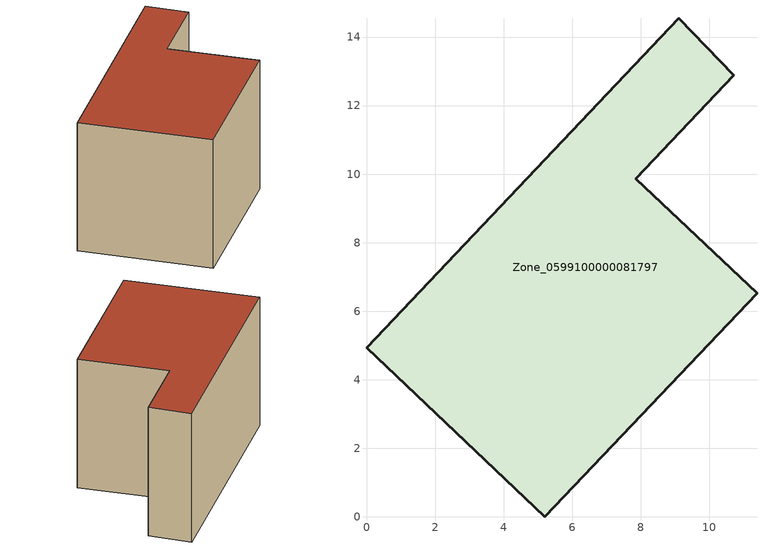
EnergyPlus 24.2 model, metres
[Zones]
Zone_0599100000081797
 floor ground (C_G): 9.1,14.55 10.72,12.89 7.86,9.87 11.39,6.53 5.2,0 0,4.94 z3.06
 wall outside (C_F): 5.2,0 11.39,6.53 7.86,9.87 10.72,12.89 9.1,14.55 0,4.94 5.2,0 z3.06:10.43
 roof outside (C_R): 10.72,12.89 9.1,14.55 0,4.94 5.2,0 11.39,6.53 7.86,9.87 z10.43
[BUILDING]
Pand.0599100000081797: North Axis=0; Terrain=City; Loads Convergence Tolerance Value=0.04; Temperature Convergence Tolerance Value=0.4; Solar Distribution=FullExterior; Maximum Number of Warmup Days=25; Minimum Number of Warmup Days=1
[Site:Location]
Rotterdam.The.Hague.AP_ZH_NLD Design_Conditions: Latitude=51.96; Longitude=4.45; Time Zone=1; Elevation=-4.5
[SITE:GROUNDTEMPERATURE:BUILDINGSURFACE]
18, 18, 18, 18, 18, 18, 18, 18, 18, 18, 18, 18
[MATERIAL] Thermal Absorptance=0.9; Solar Absorptance=0.7; Visible Absorptance=0.7
Name | Roughness | Thickness | Conductivity | Density | Specific Heat
G.TC.1975-1991 | MediumSmooth | 0.15 | 0.288461 | 540 | 1210
F.TC.1975-1991 | Rough | 0.3 | 0.230769 | 1920 | 840
R.TC.1975-1991 | MediumRough | 0.2 | 0.153846 | 1500 | 1000
[CONSTRUCTION]
C_G: G.TC.1975-1991
C_F: F.TC.1975-1991
C_R: R.TC.1975-1991
[ZONE]
Zone_0599100000081797: Type=1; Multiplier=1; Ceiling Height=Autocalculate; Volume=Autocalculate; Floor Area=autocalculate; Part of Total Floor Area=Yes
[ZONEINFILTRATION:DESIGNFLOWRATE]
Infil_Zone_0599100000081797: Zone or ZoneList or Space or SpaceList=Zone_0599100000081797; Schedule=AlwaysOn; Design Flow Rate Calculation Method=Flow/Area; Flow Rate per Floor Area=0.003; Constant Term Coefficient=1; Temperature Term Coefficient=0; Velocity Term Coefficient=0; Velocity Squared Term Coefficient=0
[HVACTEMPLATE:ZONE:IDEALLOADSAIRSYSTEM]
Zone_0599100000081797: Maximum Heating Supply Air Temperature=50; Minimum Cooling Supply Air Temperature=13; Maximum Heating Supply Air Humidity Ratio=0.0156; Minimum Cooling Supply Air Humidity Ratio=0.0077; Heating Limit=NoLimit; Cooling Limit=NoLimit; Dehumidification Control Type=ConstantSensibleHeatRatio; Cooling Sensible Heat Ratio=0.7; Dehumidification Setpoint=60; Humidification Control Type=None; Humidification Setpoint=30; Outdoor Air Method=None; Outdoor Air Flow Rate per Person=0.00944; Outdoor Air Flow Rate per Zone Floor Area=0; Outdoor Air Flow Rate per Zone=0; Demand Controlled Ventilation Type=None; Outdoor Air Economizer Type=NoEconomizer; Heat Recovery Type=None; Sensible Heat Recovery Effectiveness=0.7; Latent Heat Recovery Effectiveness=0.65
[ZONECONTROL:THERMOSTAT]
ThermostatControl_Zone_0599100000081797: Zone or ZoneList=Zone_0599100000081797; Control Type Schedule=DualSetpointControlType; Control 1=Thermostat_Zone_0599100000081797; Temperature Difference Between Cutout And Setpoint=0
[THERMOSTATSETPOINT:DUALSETPOINT]
Thermostat_Zone_0599100000081797: Heating Setpoint Temperature Schedule=HeatingSetpoint_Zone_0599100000081797; Cooling Setpoint Temperature Schedule=CoolingSetpoint_Zone_0599100000081797
[SCHEDULE:COMPACT]
HeatingSetpoint_Zone_0599100000081797: Through: 12/31, For: AllDays, Until: 24:00, 21
CoolingSetpoint_Zone_0599100000081797: Through: 12/31, For: AllDays, Until: 24:00, 24
DualSetpointControlType: Through: 12/31, For: AllDays, Until: 24:00, 4
AlwaysOn: Through: 12/31, For: AllDays, Until: 24:00, 1
